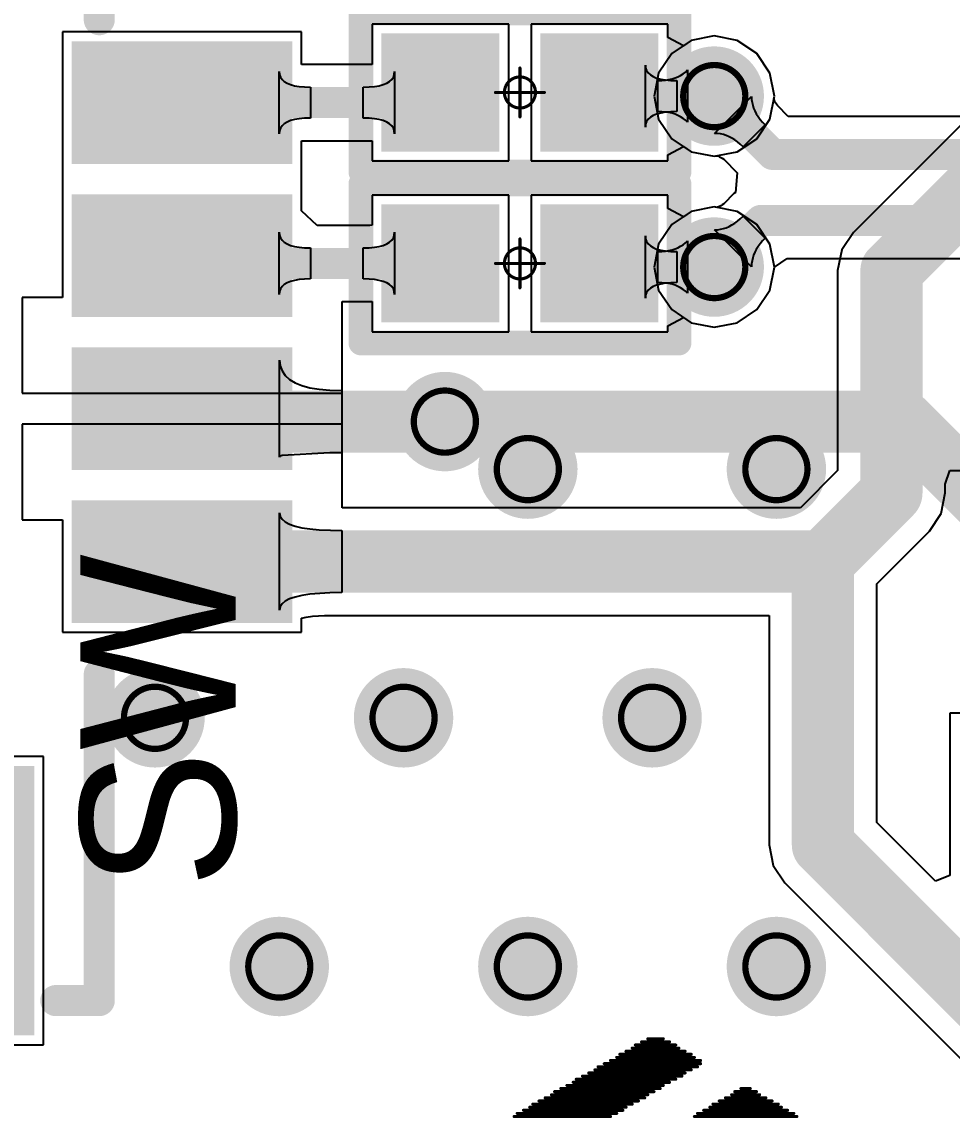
# Model space of a CAD drawing. Header units: millimetres. Extents: x -1.72 to 0.75, y -0.35 to 1.04.
# Drawn here: x -1.5578 to -1.2585, y -0.1488 to 0.2039 of the extents above; entities that cross this region are included whole.
import ezdxf

# ---------------------------------------------------------------- set-up
doc = ezdxf.new("R2010")
doc.units = ezdxf.units.MM
doc.header["$MEASUREMENT"] = 0
for name, color, linetype in [('BottomLayer', 5, 'Continuous'), ('BottomSolder', 6, 'Continuous'), ('DrillDrawing', 1, 'Continuous'), ('Mechanical15', 56, 'Continuous'), ('MultiLayer', 9, 'Continuous'), ('TopLayer', 1, 'Continuous'), ('TopOverlay', 2, 'Continuous'), ('TopPaste', 8, 'Continuous'), ('TopSolder', 216, 'Continuous'), ('ViaHoleLayer', 16, 'Continuous')]:
    doc.layers.add(name, color=color, linetype=linetype)

# ---------------------------------------------------------------- blocks, each defined once
blk = doc.blocks.new('SEASKY1_2')
at = {"layer": 'TopOverlay', "const_width": 0.001}
for points in [[(0.065, 0.123), (0.08, 0.123)], [(0.066, 0.124), (0.079, 0.124)], [(0.068, 0.125), (0.077, 0.125)], [(0.07, 0.126), (0.075, 0.126)], [(0.06, 0.12), (0.085, 0.12)], [(0.061, 0.121), (0.084, 0.121)], [(0.063, 0.122), (0.082, 0.122)], [(0.053, 0.116), (0.084, 0.116)], [(0.054, 0.117), (0.086, 0.117)], [(0.056, 0.118), (0.087, 0.118)], [(0.058, 0.119), (0.087, 0.119)], [(0.047, 0.113), (0.079, 0.113)], [(0.049, 0.114), (0.081, 0.114)], [(0.051, 0.115), (0.082, 0.115)], [(0.04, 0.109), (0.072, 0.109)], [(0.042, 0.11), (0.074, 0.11)], [(0.044, 0.111), (0.075, 0.111)], [(0.046, 0.112), (0.077, 0.112)], [(0.098, 0.109), (0.105, 0.109)], [(0.1, 0.11), (0.103, 0.11)], [(0.035, 0.106), (0.067, 0.106)], [(0.037, 0.107), (0.069, 0.107)], [(0.039, 0.108), (0.07, 0.108)], [(0.093, 0.106), (0.11, 0.106)], [(0.095, 0.107), (0.108, 0.107)], [(0.097, 0.108), (0.106, 0.108)], [(0.028, 0.102), (0.06, 0.102)], [(0.03, 0.103), (0.062, 0.103)], [(0.032, 0.104), (0.063, 0.104)], [(0.033, 0.105), (0.065, 0.105)], [(0.086, 0.102), (0.117, 0.102)], [(0.088, 0.103), (0.115, 0.103)], [(0.09, 0.104), (0.113, 0.104)], [(0.091, 0.105), (0.112, 0.105)], [(0.027, 0.101), (0.058, 0.101)], [(0.085, 0.101), (0.118, 0.101)]]:
    blk.add_lwpolyline(points, dxfattribs=at)
at = {"layer": 'TopOverlay', "const_width": 0.0005}
for points in [[(0.06475, 0.123, 1), (0.06525, 0.123, 1)], [(0.06575, 0.124, 1), (0.06625, 0.124, 1)], [(0.06775, 0.125, 1), (0.06825, 0.125, 1)], [(0.06975, 0.126, 1), (0.07025, 0.126, 1)], [(0.07475, 0.126, 1), (0.07525, 0.126, 1)], [(0.07675, 0.125, 1), (0.07725, 0.125, 1)], [(0.07875, 0.124, 1), (0.07925, 0.124, 1)], [(0.07975, 0.123, 1), (0.08025, 0.123, 1)], [(0.05975, 0.12, 1), (0.06025, 0.12, 1)], [(0.06075, 0.121, 1), (0.06125, 0.121, 1)], [(0.06275, 0.122, 1), (0.06325, 0.122, 1)], [(0.08175, 0.122, 1), (0.08225, 0.122, 1)], [(0.08375, 0.121, 1), (0.08425, 0.121, 1)], [(0.08475, 0.12, 1), (0.08525, 0.12, 1)], [(0.05275, 0.116, 1), (0.05325, 0.116, 1)], [(0.05375, 0.117, 1), (0.05425, 0.117, 1)], [(0.05575, 0.118, 1), (0.05625, 0.118, 1)], [(0.05775, 0.119, 1), (0.05825, 0.119, 1)], [(0.08375, 0.116, 1), (0.08425, 0.116, 1)], [(0.08575, 0.117, 1), (0.08625, 0.117, 1)], [(0.08675, 0.119, 1), (0.08725, 0.119, 1)], [(0.08675, 0.118, 1), (0.08725, 0.118, 1)], [(0.04675, 0.113, 1), (0.04725, 0.113, 1)], [(0.04875, 0.114, 1), (0.04925, 0.114, 1)], [(0.05075, 0.115, 1), (0.05125, 0.115, 1)], [(0.07875, 0.113, 1), (0.07925, 0.113, 1)], [(0.08075, 0.114, 1), (0.08125, 0.114, 1)], [(0.08175, 0.115, 1), (0.08225, 0.115, 1)], [(0.03975, 0.109, 1), (0.04025, 0.109, 1)], [(0.04175, 0.11, 1), (0.04225, 0.11, 1)], [(0.04375, 0.111, 1), (0.04425, 0.111, 1)], [(0.04575, 0.112, 1), (0.04625, 0.112, 1)], [(0.07175, 0.109, 1), (0.07225, 0.109, 1)], [(0.07375, 0.11, 1), (0.07425, 0.11, 1)], [(0.07475, 0.111, 1), (0.07525, 0.111, 1)], [(0.07675, 0.112, 1), (0.07725, 0.112, 1)], [(0.09775, 0.109, 1), (0.09825, 0.109, 1)], [(0.09975, 0.11, 1), (0.10025, 0.11, 1)], [(0.10275, 0.11, 1), (0.10325, 0.11, 1)], [(0.10475, 0.109, 1), (0.10525, 0.109, 1)], [(0.03475, 0.106, 1), (0.03525, 0.106, 1)], [(0.03675, 0.107, 1), (0.03725, 0.107, 1)], [(0.03875, 0.108, 1), (0.03925, 0.108, 1)], [(0.06675, 0.106, 1), (0.06725, 0.106, 1)], [(0.06875, 0.107, 1), (0.06925, 0.107, 1)], [(0.06975, 0.108, 1), (0.07025, 0.108, 1)], [(0.09275, 0.106, 1), (0.09325, 0.106, 1)], [(0.09475, 0.107, 1), (0.09525, 0.107, 1)], [(0.09675, 0.108, 1), (0.09725, 0.108, 1)], [(0.10575, 0.108, 1), (0.10625, 0.108, 1)], [(0.10775, 0.107, 1), (0.10825, 0.107, 1)], [(0.10975, 0.106, 1), (0.11025, 0.106, 1)], [(0.02775, 0.102, 1), (0.02825, 0.102, 1)], [(0.02975, 0.103, 1), (0.03025, 0.103, 1)], [(0.03175, 0.104, 1), (0.03225, 0.104, 1)], [(0.03275, 0.105, 1), (0.03325, 0.105, 1)], [(0.05975, 0.102, 1), (0.06025, 0.102, 1)], [(0.06175, 0.103, 1), (0.06225, 0.103, 1)], [(0.06275, 0.104, 1), (0.06325, 0.104, 1)], [(0.06475, 0.105, 1), (0.06525, 0.105, 1)], [(0.08575, 0.102, 1), (0.08625, 0.102, 1)], [(0.08775, 0.103, 1), (0.08825, 0.103, 1)], [(0.08975, 0.104, 1), (0.09025, 0.104, 1)], [(0.09075, 0.105, 1), (0.09125, 0.105, 1)], [(0.11175, 0.105, 1), (0.11225, 0.105, 1)], [(0.11275, 0.104, 1), (0.11325, 0.104, 1)], [(0.11475, 0.103, 1), (0.11525, 0.103, 1)], [(0.11675, 0.102, 1), (0.11725, 0.102, 1)], [(0.02675, 0.101, 1), (0.02725, 0.101, 1)], [(0.05775, 0.101, 1), (0.05825, 0.101, 1)], [(0.08475, 0.101, 1), (0.08525, 0.101, 1)], [(0.11775, 0.101, 1), (0.11825, 0.101, 1)]]:
    blk.add_lwpolyline(points, format="xyb", close=True, dxfattribs=at)
blk = doc.blocks.new('MX_1_25_WS_4P_8')
at = {"layer": 'TopLayer'}
for points in [[(-0.09011, 0.07916), (-0.05861, 0.07916), (-0.09011, 0.14215), (-0.05861, 0.14215)], [(-0.0409, 0.07916), (-0.0094, 0.07916), (-0.0409, 0.14215), (-0.0094, 0.14215)], [(0.00831, 0.07916), (0.03981, 0.07916), (0.00831, 0.14215), (0.03981, 0.14215)], [(0.05753, 0.07916), (0.08902, 0.07916), (0.05753, 0.14215), (0.08902, 0.14215)]]:
    blk.add_solid(points, dxfattribs=at)
at = {"layer": 'TopOverlay', "const_width": 0.01}
for points in [[(-0.10103, 0.084), (-0.20603, 0.084)], [(0.21451, 0.084), (0.10951, 0.084)], [(0.21451, 0.07), (0.21451, 0.084)]]:
    blk.add_lwpolyline(points, dxfattribs=at)
at = {"layer": 'TopOverlay', "const_width": 0.005}
for points in [[(-0.10353, 0.084, 1), (-0.09853, 0.084, 1)], [(0.10701, 0.084, 1), (0.11201, 0.084, 1)], [(0.21201, 0.084, 1), (0.21701, 0.084, 1)], [(0.21201, 0.084, 1), (0.21701, 0.084, 1)], [(0.21201, 0.07, 1), (0.21701, 0.07, 1)]]:
    blk.add_lwpolyline(points, format="xyb", close=True, dxfattribs=at)
at = {"layer": 'TopPaste'}
for points in [[(-0.09011, 0.07916), (-0.05861, 0.07916), (-0.09011, 0.14215), (-0.05861, 0.14215)], [(-0.0409, 0.07916), (-0.0094, 0.07916), (-0.0409, 0.14215), (-0.0094, 0.14215)], [(0.00831, 0.07916), (0.03981, 0.07916), (0.00831, 0.14215), (0.03981, 0.14215)], [(0.05753, 0.07916), (0.08902, 0.07916), (0.05753, 0.14215), (0.08902, 0.14215)]]:
    blk.add_solid(points, dxfattribs=at)
at = {"layer": 'TopSolder'}
for points in [[(-0.09411, 0.07516), (-0.05461, 0.07516), (-0.09411, 0.14615), (-0.05461, 0.14615)], [(-0.0449, 0.07516), (-0.0054, 0.07516), (-0.0449, 0.14615), (-0.0054, 0.14615)], [(0.00431, 0.07516), (0.04381, 0.07516), (0.00431, 0.14615), (0.04381, 0.14615)], [(0.05353, 0.07516), (0.09302, 0.07516), (0.05353, 0.14615), (0.09302, 0.14615)], [(0.13899, 0.06306), (0.13899, -0.06306), (0.22573, 0.06306), (0.22573, -0.06306)]]:
    blk.add_solid(points, dxfattribs=at)
blk = doc.blocks.new('R_0603_L_13')
at = {"layer": 'Mechanical15', "const_width": 0.001}
for points in [[(0, 0.00787), (0, -0.00787)], [(0.00787, 0), (-0.00787, 0)]]:
    blk.add_lwpolyline(points, dxfattribs=at)
at = {"layer": 'Mechanical15'}
for points, const_width in [([(-0.00025, 0.00787, 1), (0.00025, 0.00787, 1)], 0.0005), ([(0.005, 0, 1), (-0.005, 0, 1)], 0.001), ([(-0.00812, 0, 1), (-0.00762, 0, 1)], 0.0005), ([(-0.00525, 0, 1), (-0.00475, 0, 1)], 0.0005), ([(0.00475, 0, 1), (0.00525, 0, 1)], 0.0005), ([(0.00762, 0, 1), (0.00812, 0, 1)], 0.0005), ([(-0.00025, -0.00787, 1), (0.00025, -0.00787, 1)], 0.0005)]:
    blk.add_lwpolyline(points, format="xyb", close=True, dxfattribs=dict(at, const_width=const_width))
at = {"layer": 'TopLayer'}
for points in [[(-0.04059, -0.015), (-0.01059, -0.015), (-0.04059, 0.015), (-0.01059, 0.015)], [(0.01059, -0.015), (0.04059, -0.015), (0.01059, 0.015), (0.04059, 0.015)]]:
    blk.add_solid(points, dxfattribs=at)
at = {"layer": 'TopOverlay', "const_width": 0.008}
for points in [[(-0.05118, 0.02559), (-0.05118, -0.02559)], [(0.05118, 0.02559), (-0.05118, 0.02559)], [(0.05118, 0.02559), (0.05118, -0.02559)], [(0.05118, -0.02559), (-0.05118, -0.02559)]]:
    blk.add_lwpolyline(points, dxfattribs=at)
at = {"layer": 'TopOverlay', "const_width": 0.004}
for points in [[(-0.05318, 0.02559, 1), (-0.04918, 0.02559, 1)], [(-0.05318, 0.02559, 1), (-0.04918, 0.02559, 1)], [(0.04918, 0.02559, 1), (0.05318, 0.02559, 1)], [(0.04918, 0.02559, 1), (0.05318, 0.02559, 1)], [(-0.05318, -0.02559, 1), (-0.04918, -0.02559, 1)], [(-0.05318, -0.02559, 1), (-0.04918, -0.02559, 1)], [(0.04918, -0.02559, 1), (0.05318, -0.02559, 1)], [(0.04918, -0.02559, 1), (0.05318, -0.02559, 1)]]:
    blk.add_lwpolyline(points, format="xyb", close=True, dxfattribs=at)
at = {"layer": 'TopPaste'}
for points in [[(-0.04059, -0.015), (-0.01059, -0.015), (-0.04059, 0.015), (-0.01059, 0.015)], [(0.01059, -0.015), (0.04059, -0.015), (0.01059, 0.015), (0.04059, 0.015)]]:
    blk.add_solid(points, dxfattribs=at)
at = {"layer": 'TopSolder'}
for points in [[(-0.04459, -0.019), (-0.00659, -0.019), (-0.04459, 0.019), (-0.00659, 0.019)], [(0.00659, -0.019), (0.04459, -0.019), (0.00659, 0.019), (0.04459, 0.019)]]:
    blk.add_solid(points, dxfattribs=at)
blk = doc.blocks.new('R_0603_L_14')
at = {"layer": 'Mechanical15', "const_width": 0.001}
for points in [[(0, 0.00787), (0, -0.00787)], [(0.00787, 0), (-0.00787, 0)]]:
    blk.add_lwpolyline(points, dxfattribs=at)
at = {"layer": 'Mechanical15'}
for points, const_width in [([(-0.00025, 0.00787, 1), (0.00025, 0.00787, 1)], 0.0005), ([(0.005, 0, 1), (-0.005, 0, 1)], 0.001), ([(-0.00812, 0, 1), (-0.00762, 0, 1)], 0.0005), ([(-0.00525, 0, 1), (-0.00475, 0, 1)], 0.0005), ([(0.00475, 0, 1), (0.00525, 0, 1)], 0.0005), ([(0.00762, 0, 1), (0.00812, 0, 1)], 0.0005), ([(-0.00025, -0.00787, 1), (0.00025, -0.00787, 1)], 0.0005)]:
    blk.add_lwpolyline(points, format="xyb", close=True, dxfattribs=dict(at, const_width=const_width))
at = {"layer": 'TopLayer'}
for points in [[(-0.04059, -0.015), (-0.01059, -0.015), (-0.04059, 0.015), (-0.01059, 0.015)], [(0.01059, -0.015), (0.04059, -0.015), (0.01059, 0.015), (0.04059, 0.015)]]:
    blk.add_solid(points, dxfattribs=at)
at = {"layer": 'TopOverlay', "const_width": 0.008}
for points in [[(-0.05118, 0.02559), (-0.05118, -0.02559)], [(0.05118, 0.02559), (-0.05118, 0.02559)], [(0.05118, 0.02559), (0.05118, -0.02559)], [(0.05118, -0.02559), (-0.05118, -0.02559)]]:
    blk.add_lwpolyline(points, dxfattribs=at)
at = {"layer": 'TopOverlay', "const_width": 0.004}
for points in [[(-0.05318, 0.02559, 1), (-0.04918, 0.02559, 1)], [(-0.05318, 0.02559, 1), (-0.04918, 0.02559, 1)], [(0.04918, 0.02559, 1), (0.05318, 0.02559, 1)], [(0.04918, 0.02559, 1), (0.05318, 0.02559, 1)], [(-0.05318, -0.02559, 1), (-0.04918, -0.02559, 1)], [(-0.05318, -0.02559, 1), (-0.04918, -0.02559, 1)], [(0.04918, -0.02559, 1), (0.05318, -0.02559, 1)], [(0.04918, -0.02559, 1), (0.05318, -0.02559, 1)]]:
    blk.add_lwpolyline(points, format="xyb", close=True, dxfattribs=at)
at = {"layer": 'TopPaste'}
for points in [[(-0.04059, -0.015), (-0.01059, -0.015), (-0.04059, 0.015), (-0.01059, 0.015)], [(0.01059, -0.015), (0.04059, -0.015), (0.01059, 0.015), (0.04059, 0.015)]]:
    blk.add_solid(points, dxfattribs=at)
at = {"layer": 'TopSolder'}
for points in [[(-0.04459, -0.019), (-0.00659, -0.019), (-0.04459, 0.019), (-0.00659, 0.019)], [(0.00659, -0.019), (0.04459, -0.019), (0.00659, 0.019), (0.04459, 0.019)]]:
    blk.add_solid(points, dxfattribs=at)

msp = doc.modelspace()

# ---------------------------------------------------------------- linework, layer by layer
at = {"layer": 'BottomLayer'}
for p, q in [((-1.34241, 0.1979), (-1.3487, 0.1937)), ((-1.335, 0.19937), (-1.34241, 0.1979)), ((-1.32759, 0.1979), (-1.335, 0.19937)), ((-1.3213, 0.1937), (-1.32759, 0.1979)), ((-1.3487, 0.1937), (-1.3529, 0.18741)), ((-1.3171, 0.18741), (-1.3213, 0.1937)), ((-1.3529, 0.18741), (-1.35437, 0.18)), ((-1.31563, 0.18), (-1.3171, 0.18741)), ((-1.35437, 0.18), (-1.3529, 0.17259)), ((-1.33488, 0.168), (-1.323, 0.17988)), ((-1.323, 0.17988), (-1.32297, 0.17893)), ((-1.31579, 0.17917), (-1.31563, 0.18)), ((-1.32297, 0.17893), (-1.32284, 0.17799)), ((-1.32284, 0.17799), (-1.32263, 0.17706)), ((-1.32263, 0.17706), (-1.32233, 0.17613)), ((-1.31574, 0.17896), (-1.31579, 0.17917)), ((-1.31564, 0.17863), (-1.31574, 0.17896)), ((-1.31548, 0.17827), (-1.31564, 0.17863)), ((-1.31527, 0.17786), (-1.31548, 0.17827)), ((-1.31498, 0.17741), (-1.31527, 0.17786)), ((-1.31466, 0.17696), (-1.31498, 0.17741)), ((-1.31116, 0.17346), (-1.31466, 0.17696)), ((-1.32233, 0.17613), (-1.32194, 0.17521)), ((-1.32194, 0.17521), (-1.32146, 0.1743)), ((-1.32146, 0.1743), (-1.32089, 0.1734)), ((-1.32089, 0.1734), (-1.32024, 0.1725)), ((-1.09384, 0.17346), (-1.31116, 0.17346)), ((-1.3529, 0.17259), (-1.3487, 0.1663)), ((-1.31866, 0.17073), (-1.32573, 0.16366)), ((-1.32024, 0.1725), (-1.31949, 0.17161)), ((-1.31949, 0.17161), (-1.31866, 0.17073)), ((-1.3487, 0.1663), (-1.34241, 0.1621)), ((-1.33393, 0.16797), (-1.33488, 0.168)), ((-1.33299, 0.16784), (-1.33393, 0.16797)), ((-1.33206, 0.16763), (-1.33299, 0.16784)), ((-1.33113, 0.16733), (-1.33206, 0.16763)), ((-1.33021, 0.16694), (-1.33113, 0.16733)), ((-1.3293, 0.16646), (-1.33021, 0.16694)), ((-1.3284, 0.16589), (-1.3293, 0.16646)), ((-1.3275, 0.16524), (-1.3284, 0.16589)), ((-1.32661, 0.16449), (-1.3275, 0.16524)), ((-1.32573, 0.16366), (-1.32661, 0.16449)), ((-1.34241, 0.1621), (-1.335, 0.16063)), ((-1.335, 0.16063), (-1.33417, 0.16079)), ((-1.33417, 0.16079), (-1.33396, 0.16074)), ((-1.33396, 0.16074), (-1.33363, 0.16064)), ((-1.33363, 0.16064), (-1.33327, 0.16048)), ((-1.33327, 0.16048), (-1.33286, 0.16027)), ((-1.33286, 0.16027), (-1.33241, 0.15998)), ((-1.33241, 0.15998), (-1.33196, 0.15966)), ((-1.33196, 0.15966), (-1.32764, 0.15534)), ((-1.32764, 0.15534), (-1.3282, 0.14895)), ((-1.32865, 0.14865), (-1.33196, 0.14534)), ((-1.3282, 0.14895), (-1.32865, 0.14865)), ((-1.33286, 0.14473), (-1.33327, 0.14452)), ((-1.33241, 0.14502), (-1.33286, 0.14473)), ((-1.33196, 0.14534), (-1.33241, 0.14502)), ((-1.34241, 0.1429), (-1.3487, 0.1387)), ((-1.335, 0.14437), (-1.34241, 0.1429)), ((-1.33417, 0.14421), (-1.335, 0.14437)), ((-1.33396, 0.14426), (-1.33417, 0.14421)), ((-1.33363, 0.14436), (-1.33396, 0.14426)), ((-1.33327, 0.14452), (-1.33363, 0.14436)), ((-1.32661, 0.14051), (-1.32573, 0.14134)), ((-1.32573, 0.14134), (-1.31866, 0.13427)), ((-1.3487, 0.1387), (-1.3529, 0.13241)), ((-1.33206, 0.13737), (-1.33113, 0.13767)), ((-1.33113, 0.13767), (-1.33021, 0.13806)), ((-1.33021, 0.13806), (-1.3293, 0.13854)), ((-1.3293, 0.13854), (-1.3284, 0.13911)), ((-1.3284, 0.13911), (-1.3275, 0.13976)), ((-1.3275, 0.13976), (-1.32661, 0.14051)), ((-1.33488, 0.137), (-1.33393, 0.13703)), ((-1.323, 0.12512), (-1.33488, 0.137)), ((-1.33393, 0.13703), (-1.33299, 0.13716)), ((-1.33299, 0.13716), (-1.33206, 0.13737)), ((-1.31866, 0.13427), (-1.31949, 0.13339)), ((-1.3529, 0.13241), (-1.35437, 0.125)), ((-1.32146, 0.1307), (-1.32194, 0.12979)), ((-1.32089, 0.1316), (-1.32146, 0.1307)), ((-1.32024, 0.1325), (-1.32089, 0.1316)), ((-1.31949, 0.13339), (-1.32024, 0.1325)), ((-1.32284, 0.12701), (-1.32297, 0.12607)), ((-1.32263, 0.12794), (-1.32284, 0.12701)), ((-1.32233, 0.12887), (-1.32263, 0.12794)), ((-1.32194, 0.12979), (-1.32233, 0.12887)), ((-1.31563, 0.125), (-1.31153, 0.12776)), ((-1.31153, 0.12776), (-1.07, 0.12776)), ((-1.35437, 0.125), (-1.3529, 0.11759)), ((-1.32297, 0.12607), (-1.323, 0.12512)), ((-1.3171, 0.11759), (-1.31563, 0.125)), ((-1.3529, 0.11759), (-1.3487, 0.1113)), ((-1.3213, 0.1113), (-1.3171, 0.11759)), ((-1.3487, 0.1113), (-1.34241, 0.1071)), ((-1.32759, 0.1071), (-1.3213, 0.1113)), ((-1.34241, 0.1071), (-1.335, 0.10563)), ((-1.335, 0.10563), (-1.32759, 0.1071))]:
    msp.add_line(p, q, dxfattribs=at)
for points, const_width in [([(-1.341, 0.18, 1), (-1.329, 0.18, 1)], 0.012), ([(-1.3375, 0.18, 1), (-1.3325, 0.18, 1)], 0.005), ([(-1.31873, 0.16123, 1), (-1.31373, 0.16123, 1)], 0.005), ([(-1.31873, 0.16123, 1), (-1.31373, 0.16123, 1)], 0.005), ([(-1.3225, 0.14, 1), (-1.3175, 0.14, 1)], 0.005), ([(-1.3225, 0.14, 1), (-1.3175, 0.14, 1)], 0.005), ([(-1.341, 0.125, 1), (-1.329, 0.125, 1)], 0.012), ([(-1.3375, 0.125, 1), (-1.3325, 0.125, 1)], 0.005), ([(-1.42771, 0.07529, 1), (-1.41571, 0.07529, 1)], 0.012), ([(-1.42671, 0.07529, 1), (-1.41671, 0.07529, 1)], 0.01), ([(-1.32, 0.07529, 1), (-1.31, 0.07529, 1)], 0.01), ([(-1.32, 0.07529, 1), (-1.31, 0.07529, 1)], 0.01), ([(-1.27911, 0.07529, 1), (-1.26911, 0.07529, 1)], 0.01), ([(-1.27911, 0.07529, 1), (-1.26911, 0.07529, 1)], 0.01), ([(-1.401, 0.06, 1), (-1.389, 0.06, 1)], 0.012), ([(-1.321, 0.06, 1), (-1.309, 0.06, 1)], 0.012), ([(-1.521, -0.02, 1), (-1.509, -0.02, 1)], 0.012), ([(-1.441, -0.02, 1), (-1.429, -0.02, 1)], 0.012), ([(-1.361, -0.02, 1), (-1.349, -0.02, 1)], 0.012), ([(-1.481, -0.1, 1), (-1.469, -0.1, 1)], 0.012), ([(-1.401, -0.1, 1), (-1.389, -0.1, 1)], 0.012), ([(-1.321, -0.1, 1), (-1.309, -0.1, 1)], 0.012)]:
    msp.add_lwpolyline(points, format="xyb", close=True, dxfattribs=dict(at, const_width=const_width))
for points, const_width in [([(-1.335, 0.18), (-1.31623, 0.16123)], 0.01), ([(-1.31623, 0.16123), (-1.08877, 0.16123)], 0.01), ([(-1.335, 0.125), (-1.32, 0.14)], 0.01), ([(-1.32, 0.14), (-1.07, 0.14)], 0.01), ([(-1.42171, 0.07529), (-1.315, 0.07529)], 0.02), ([(-1.315, 0.07529), (-1.27411, 0.07529)], 0.02), ([(-1.27411, 0.07529), (-1.22559, 0.02676)], 0.02)]:
    msp.add_lwpolyline(points, dxfattribs=dict(at, const_width=const_width))
at = {"layer": 'BottomSolder', "const_width": 0.016}
for points in [[(-1.343, 0.18, 1), (-1.327, 0.18, 1)], [(-1.343, 0.125, 1), (-1.327, 0.125, 1)], [(-1.42971, 0.07529, 1), (-1.41371, 0.07529, 1)], [(-1.403, 0.06, 1), (-1.387, 0.06, 1)], [(-1.323, 0.06, 1), (-1.307, 0.06, 1)], [(-1.523, -0.02, 1), (-1.507, -0.02, 1)], [(-1.443, -0.02, 1), (-1.427, -0.02, 1)], [(-1.363, -0.02, 1), (-1.347, -0.02, 1)], [(-1.483, -0.1, 1), (-1.467, -0.1, 1)], [(-1.403, -0.1, 1), (-1.387, -0.1, 1)], [(-1.323, -0.1, 1), (-1.307, -0.1, 1)]]:
    msp.add_lwpolyline(points, format="xyb", close=True, dxfattribs=at)
at = {"layer": 'DrillDrawing'}
for points, const_width in [([(-1.325, 0.18, 1), (-1.345, 0.18, 1)], 0.002), ([(-1.3455, 0.18, 1), (-1.3445, 0.18, 1)], 0.001), ([(-1.3255, 0.18, 1), (-1.3245, 0.18, 1)], 0.001), ([(-1.325, 0.125, 1), (-1.345, 0.125, 1)], 0.002), ([(-1.3455, 0.125, 1), (-1.3445, 0.125, 1)], 0.001), ([(-1.3255, 0.125, 1), (-1.3245, 0.125, 1)], 0.001), ([(-1.41171, 0.07529, 1), (-1.43171, 0.07529, 1)], 0.002), ([(-1.43221, 0.07529, 1), (-1.43121, 0.07529, 1)], 0.001), ([(-1.41221, 0.07529, 1), (-1.41121, 0.07529, 1)], 0.001), ([(-1.385, 0.06, 1), (-1.405, 0.06, 1)], 0.002), ([(-1.305, 0.06, 1), (-1.325, 0.06, 1)], 0.002), ([(-1.4055, 0.06, 1), (-1.4045, 0.06, 1)], 0.001), ([(-1.3855, 0.06, 1), (-1.3845, 0.06, 1)], 0.001), ([(-1.3255, 0.06, 1), (-1.3245, 0.06, 1)], 0.001), ([(-1.3055, 0.06, 1), (-1.3045, 0.06, 1)], 0.001), ([(-1.505, -0.02, 1), (-1.525, -0.02, 1)], 0.002), ([(-1.425, -0.02, 1), (-1.445, -0.02, 1)], 0.002), ([(-1.345, -0.02, 1), (-1.365, -0.02, 1)], 0.002), ([(-1.5255, -0.02, 1), (-1.5245, -0.02, 1)], 0.001), ([(-1.5055, -0.02, 1), (-1.5045, -0.02, 1)], 0.001), ([(-1.4455, -0.02, 1), (-1.4445, -0.02, 1)], 0.001), ([(-1.4255, -0.02, 1), (-1.4245, -0.02, 1)], 0.001), ([(-1.3655, -0.02, 1), (-1.3645, -0.02, 1)], 0.001), ([(-1.3455, -0.02, 1), (-1.3445, -0.02, 1)], 0.001), ([(-1.465, -0.1, 1), (-1.485, -0.1, 1)], 0.002), ([(-1.385, -0.1, 1), (-1.405, -0.1, 1)], 0.002), ([(-1.305, -0.1, 1), (-1.325, -0.1, 1)], 0.002), ([(-1.4855, -0.1, 1), (-1.4845, -0.1, 1)], 0.001), ([(-1.4655, -0.1, 1), (-1.4645, -0.1, 1)], 0.001), ([(-1.4055, -0.1, 1), (-1.4045, -0.1, 1)], 0.001), ([(-1.3855, -0.1, 1), (-1.3845, -0.1, 1)], 0.001), ([(-1.3255, -0.1, 1), (-1.3245, -0.1, 1)], 0.001), ([(-1.3055, -0.1, 1), (-1.3045, -0.1, 1)], 0.001)]:
    msp.add_lwpolyline(points, format="xyb", close=True, dxfattribs=dict(at, const_width=const_width))
at = {"layer": 'MultiLayer', "const_width": 0.012}
for points in [[(-1.341, 0.18, 1), (-1.329, 0.18, 1)], [(-1.341, 0.125, 1), (-1.329, 0.125, 1)], [(-1.42771, 0.07529, 1), (-1.41571, 0.07529, 1)], [(-1.401, 0.06, 1), (-1.389, 0.06, 1)], [(-1.321, 0.06, 1), (-1.309, 0.06, 1)], [(-1.521, -0.02, 1), (-1.509, -0.02, 1)], [(-1.441, -0.02, 1), (-1.429, -0.02, 1)], [(-1.361, -0.02, 1), (-1.349, -0.02, 1)], [(-1.481, -0.1, 1), (-1.469, -0.1, 1)], [(-1.401, -0.1, 1), (-1.389, -0.1, 1)], [(-1.321, -0.1, 1), (-1.309, -0.1, 1)]]:
    msp.add_lwpolyline(points, format="xyb", close=True, dxfattribs=at)
at = {"layer": 'TopLayer'}
for p, q in [((-1.40113, 0.20318), (-1.44513, 0.20318)), ((-1.44513, 0.20318), (-1.44513, 0.19021)), ((-1.40113, 0.15918), (-1.40113, 0.20318)), ((-1.34994, 0.20318), (-1.39394, 0.20318)), ((-1.39394, 0.20318), (-1.39394, 0.15918)), ((-1.34994, 0.19888), (-1.34994, 0.20318)), ((-1.4678, 0.20065), (-1.54479, 0.20065)), ((-1.54479, 0.20065), (-1.54479, 0.15644)), ((-1.4678, 0.19021), (-1.4678, 0.20065)), ((-1.34494, 0.19621), (-1.34994, 0.19888)), ((-1.34241, 0.1979), (-1.34494, 0.19621)), ((-1.335, 0.19937), (-1.34241, 0.1979)), ((-1.32759, 0.1979), (-1.335, 0.19937)), ((-1.3213, 0.1937), (-1.32759, 0.1979)), ((-1.22809, 0.19828), (-1.29022, 0.13614)), ((-1.3171, 0.18741), (-1.3213, 0.1937)), ((-1.47504, 0.1679), (-1.47504, 0.1879)), ((-1.47504, 0.1879), (-1.47493, 0.18695)), ((-1.47493, 0.18695), (-1.47463, 0.1861)), ((-1.46767, 0.19019), (-1.4678, 0.19021)), ((-1.46708, 0.19014), (-1.46767, 0.19019)), ((-1.44584, 0.19014), (-1.46708, 0.19014)), ((-1.44525, 0.19019), (-1.44584, 0.19014)), ((-1.44513, 0.19021), (-1.44525, 0.19019)), ((-1.43829, 0.1861), (-1.43799, 0.18695)), ((-1.43799, 0.18695), (-1.43789, 0.1879)), ((-1.43789, 0.1879), (-1.43789, 0.1679)), ((-1.35718, 0.17), (-1.35718, 0.19)), ((-1.35718, 0.19), (-1.35708, 0.18905)), ((-1.35708, 0.18905), (-1.35678, 0.1882)), ((-1.35678, 0.1882), (-1.35627, 0.18745)), ((-1.35627, 0.18745), (-1.35557, 0.1868)), ((-1.34583, 0.18667), (-1.34502, 0.18718)), ((-1.34502, 0.18718), (-1.34427, 0.18775)), ((-1.34427, 0.18775), (-1.34357, 0.1884)), ((-1.34357, 0.1884), (-1.34357, 0.1716)), ((-1.31563, 0.18), (-1.3171, 0.18741)), ((-1.47463, 0.1861), (-1.47412, 0.18535)), ((-1.47412, 0.18535), (-1.47342, 0.1847)), ((-1.47342, 0.1847), (-1.47251, 0.18415)), ((-1.47251, 0.18415), (-1.47139, 0.1837)), ((-1.47139, 0.1837), (-1.47008, 0.18335)), ((-1.44284, 0.18335), (-1.44153, 0.1837)), ((-1.44153, 0.1837), (-1.44042, 0.18415)), ((-1.44042, 0.18415), (-1.43951, 0.1847)), ((-1.43951, 0.1847), (-1.4388, 0.18535)), ((-1.4388, 0.18535), (-1.43829, 0.1861)), ((-1.35557, 0.1868), (-1.35465, 0.18625)), ((-1.35465, 0.18625), (-1.35354, 0.1858)), ((-1.35354, 0.1858), (-1.35223, 0.18545)), ((-1.35311, 0.185), (-1.3519, 0.18503)), ((-1.35311, 0.175), (-1.35311, 0.185)), ((-1.35223, 0.18545), (-1.35071, 0.1852)), ((-1.3519, 0.18503), (-1.35074, 0.18514)), ((-1.35074, 0.18514), (-1.34964, 0.18531)), ((-1.35071, 0.1852), (-1.34899, 0.18505)), ((-1.34964, 0.18531), (-1.3486, 0.18554)), ((-1.34899, 0.18505), (-1.34706, 0.185)), ((-1.3486, 0.18554), (-1.34762, 0.18585)), ((-1.34762, 0.18585), (-1.3467, 0.18622)), ((-1.34706, 0.185), (-1.34706, 0.175)), ((-1.3467, 0.18622), (-1.34583, 0.18667)), ((-1.47008, 0.18335), (-1.46856, 0.1831)), ((-1.46856, 0.1831), (-1.46684, 0.18295)), ((-1.46684, 0.18295), (-1.46492, 0.1829)), ((-1.46492, 0.1829), (-1.46492, 0.1729)), ((-1.44801, 0.1829), (-1.44608, 0.18295)), ((-1.44801, 0.1729), (-1.44801, 0.1829)), ((-1.44608, 0.18295), (-1.44436, 0.1831)), ((-1.44436, 0.1831), (-1.44284, 0.18335)), ((-1.3171, 0.17259), (-1.31563, 0.18)), ((-1.46684, 0.17285), (-1.46856, 0.1727)), ((-1.46492, 0.1729), (-1.46684, 0.17285)), ((-1.44608, 0.17285), (-1.44801, 0.1729)), ((-1.44436, 0.1727), (-1.44608, 0.17285)), ((-1.35557, 0.1732), (-1.35627, 0.17255)), ((-1.35465, 0.17375), (-1.35557, 0.1732)), ((-1.35354, 0.1742), (-1.35465, 0.17375)), ((-1.35223, 0.17455), (-1.35354, 0.1742)), ((-1.3519, 0.17497), (-1.35311, 0.175)), ((-1.35071, 0.1748), (-1.35223, 0.17455)), ((-1.35074, 0.17486), (-1.3519, 0.17497)), ((-1.34964, 0.17469), (-1.35074, 0.17486)), ((-1.34899, 0.17495), (-1.35071, 0.1748)), ((-1.3486, 0.17446), (-1.34964, 0.17469)), ((-1.34706, 0.175), (-1.34899, 0.17495)), ((-1.34762, 0.17415), (-1.3486, 0.17446)), ((-1.3467, 0.17378), (-1.34762, 0.17415)), ((-1.34583, 0.17333), (-1.3467, 0.17378)), ((-1.34502, 0.17282), (-1.34583, 0.17333)), ((-1.34427, 0.17225), (-1.34502, 0.17282)), ((-1.47463, 0.1697), (-1.47493, 0.16885)), ((-1.47412, 0.17045), (-1.47463, 0.1697)), ((-1.47342, 0.1711), (-1.47412, 0.17045)), ((-1.47251, 0.17165), (-1.47342, 0.1711)), ((-1.47139, 0.1721), (-1.47251, 0.17165)), ((-1.47008, 0.17245), (-1.47139, 0.1721)), ((-1.46856, 0.1727), (-1.47008, 0.17245)), ((-1.44284, 0.17245), (-1.44436, 0.1727)), ((-1.44153, 0.1721), (-1.44284, 0.17245)), ((-1.44042, 0.17165), (-1.44153, 0.1721)), ((-1.43951, 0.1711), (-1.44042, 0.17165)), ((-1.4388, 0.17045), (-1.43951, 0.1711)), ((-1.43829, 0.1697), (-1.4388, 0.17045)), ((-1.43799, 0.16885), (-1.43829, 0.1697)), ((-1.35708, 0.17095), (-1.35718, 0.17)), ((-1.35678, 0.1718), (-1.35708, 0.17095)), ((-1.35627, 0.17255), (-1.35678, 0.1718)), ((-1.34357, 0.1716), (-1.34427, 0.17225)), ((-1.3213, 0.1663), (-1.3171, 0.17259)), ((-1.47493, 0.16885), (-1.47504, 0.1679)), ((-1.43789, 0.1679), (-1.43799, 0.16885)), ((-1.32759, 0.1621), (-1.3213, 0.1663)), ((-1.4678, 0.16559), (-1.46767, 0.16561)), ((-1.4678, 0.15644), (-1.4678, 0.16559)), ((-1.46767, 0.16561), (-1.46708, 0.16566)), ((-1.46708, 0.16566), (-1.44584, 0.16566)), ((-1.44584, 0.16566), (-1.44525, 0.16561)), ((-1.44525, 0.16561), (-1.44513, 0.16559)), ((-1.44513, 0.16559), (-1.44513, 0.15918)), ((-1.34994, 0.16112), (-1.34494, 0.16379)), ((-1.34494, 0.16379), (-1.34241, 0.1621)), ((-1.44513, 0.15918), (-1.40113, 0.15918)), ((-1.39394, 0.15918), (-1.34994, 0.15918)), ((-1.34994, 0.15918), (-1.34994, 0.16112)), ((-1.34241, 0.1621), (-1.335, 0.16063)), ((-1.335, 0.16063), (-1.32759, 0.1621)), ((-1.54479, 0.15644), (-1.54479, 0.15144)), ((-1.4678, 0.15515), (-1.4678, 0.15644)), ((-1.4678, 0.15015), (-1.4678, 0.15515)), ((-1.54479, 0.15144), (-1.54479, 0.15015)), ((-1.54479, 0.15015), (-1.54479, 0.11522)), ((-1.4678, 0.14312), (-1.4678, 0.15015)), ((-1.40113, 0.14818), (-1.44513, 0.14818)), ((-1.44513, 0.14818), (-1.44513, 0.13849)), ((-1.40113, 0.10418), (-1.40113, 0.14818)), ((-1.34994, 0.14818), (-1.39394, 0.14818)), ((-1.39394, 0.14818), (-1.39394, 0.10418)), ((-1.34994, 0.14388), (-1.34994, 0.14818)), ((-1.46283, 0.13841), (-1.4678, 0.14312)), ((-1.34494, 0.14121), (-1.34994, 0.14388)), ((-1.34241, 0.1429), (-1.34494, 0.14121)), ((-1.335, 0.14437), (-1.34241, 0.1429)), ((-1.32759, 0.1429), (-1.335, 0.14437)), ((-1.3213, 0.1387), (-1.32759, 0.1429)), ((-1.44584, 0.13841), (-1.46283, 0.13841)), ((-1.44525, 0.13847), (-1.44584, 0.13841)), ((-1.44513, 0.13849), (-1.44525, 0.13847)), ((-1.3171, 0.13241), (-1.3213, 0.1387)), ((-1.47504, 0.11618), (-1.47504, 0.13618)), ((-1.47504, 0.13618), (-1.47493, 0.13523)), ((-1.47493, 0.13523), (-1.47463, 0.13438)), ((-1.47463, 0.13438), (-1.47412, 0.13363)), ((-1.4388, 0.13363), (-1.43829, 0.13438)), ((-1.43829, 0.13438), (-1.43799, 0.13523)), ((-1.43799, 0.13523), (-1.43789, 0.13618)), ((-1.43789, 0.13618), (-1.43789, 0.11618)), ((-1.35718, 0.115), (-1.35718, 0.135)), ((-1.35718, 0.135), (-1.35708, 0.13405)), ((-1.35708, 0.13405), (-1.35678, 0.1332)), ((-1.29022, 0.13614), (-1.29398, 0.13052)), ((-1.47412, 0.13363), (-1.47342, 0.13298)), ((-1.47342, 0.13298), (-1.47251, 0.13243)), ((-1.47251, 0.13243), (-1.47139, 0.13198)), ((-1.47139, 0.13198), (-1.47008, 0.13163)), ((-1.47008, 0.13163), (-1.46856, 0.13138)), ((-1.46856, 0.13138), (-1.46684, 0.13123)), ((-1.46684, 0.13123), (-1.46492, 0.13118)), ((-1.46492, 0.13118), (-1.46492, 0.12118)), ((-1.44801, 0.13118), (-1.44608, 0.13123)), ((-1.44801, 0.12118), (-1.44801, 0.13118)), ((-1.44608, 0.13123), (-1.44436, 0.13138)), ((-1.44436, 0.13138), (-1.44284, 0.13163)), ((-1.44284, 0.13163), (-1.44153, 0.13198)), ((-1.44153, 0.13198), (-1.44042, 0.13243)), ((-1.44042, 0.13243), (-1.43951, 0.13298)), ((-1.43951, 0.13298), (-1.4388, 0.13363)), ((-1.35678, 0.1332), (-1.35627, 0.13245)), ((-1.35627, 0.13245), (-1.35557, 0.1318)), ((-1.35557, 0.1318), (-1.35465, 0.13125)), ((-1.35465, 0.13125), (-1.35354, 0.1308)), ((-1.35354, 0.1308), (-1.35223, 0.13045)), ((-1.34964, 0.13031), (-1.3486, 0.13054)), ((-1.3486, 0.13054), (-1.34762, 0.13085)), ((-1.34762, 0.13085), (-1.3467, 0.13122)), ((-1.3467, 0.13122), (-1.34583, 0.13167)), ((-1.34583, 0.13167), (-1.34502, 0.13218)), ((-1.34502, 0.13218), (-1.34427, 0.13275)), ((-1.34427, 0.13275), (-1.34357, 0.1334)), ((-1.34357, 0.1334), (-1.34357, 0.1166)), ((-1.31563, 0.125), (-1.3171, 0.13241)), ((-1.29398, 0.13052), (-1.2953, 0.12389)), ((-1.35311, 0.13), (-1.3519, 0.13003)), ((-1.35311, 0.12), (-1.35311, 0.13)), ((-1.35223, 0.13045), (-1.35071, 0.1302)), ((-1.3519, 0.13003), (-1.35074, 0.13014)), ((-1.35074, 0.13014), (-1.34964, 0.13031)), ((-1.35071, 0.1302), (-1.34899, 0.13005)), ((-1.34899, 0.13005), (-1.34706, 0.13)), ((-1.34706, 0.13), (-1.34706, 0.12)), ((-1.3171, 0.11759), (-1.31563, 0.125)), ((-1.2953, 0.12389), (-1.2953, 0.05951)), ((-1.47251, 0.11993), (-1.47342, 0.11938)), ((-1.47139, 0.12038), (-1.47251, 0.11993)), ((-1.47008, 0.12073), (-1.47139, 0.12038)), ((-1.46856, 0.12098), (-1.47008, 0.12073)), ((-1.46684, 0.12113), (-1.46856, 0.12098)), ((-1.46492, 0.12118), (-1.46684, 0.12113)), ((-1.44608, 0.12113), (-1.44801, 0.12118)), ((-1.44436, 0.12098), (-1.44608, 0.12113)), ((-1.44284, 0.12073), (-1.44436, 0.12098)), ((-1.44153, 0.12038), (-1.44284, 0.12073)), ((-1.44042, 0.11993), (-1.44153, 0.12038)), ((-1.43951, 0.11938), (-1.44042, 0.11993)), ((-1.3519, 0.11997), (-1.35311, 0.12)), ((-1.35074, 0.11986), (-1.3519, 0.11997)), ((-1.34899, 0.11995), (-1.35071, 0.1198)), ((-1.34706, 0.12), (-1.34899, 0.11995)), ((-1.47493, 0.11713), (-1.47504, 0.11618)), ((-1.47463, 0.11798), (-1.47493, 0.11713)), ((-1.47412, 0.11873), (-1.47463, 0.11798)), ((-1.47342, 0.11938), (-1.47412, 0.11873)), ((-1.4388, 0.11873), (-1.43951, 0.11938)), ((-1.43829, 0.11798), (-1.4388, 0.11873)), ((-1.43799, 0.11713), (-1.43829, 0.11798)), ((-1.43789, 0.11618), (-1.43799, 0.11713)), ((-1.35678, 0.1168), (-1.35708, 0.11595)), ((-1.35627, 0.11755), (-1.35678, 0.1168)), ((-1.35557, 0.1182), (-1.35627, 0.11755)), ((-1.35465, 0.11875), (-1.35557, 0.1182)), ((-1.35354, 0.1192), (-1.35465, 0.11875)), ((-1.35223, 0.11955), (-1.35354, 0.1192)), ((-1.35071, 0.1198), (-1.35223, 0.11955)), ((-1.34964, 0.11969), (-1.35074, 0.11986)), ((-1.3486, 0.11946), (-1.34964, 0.11969)), ((-1.34762, 0.11915), (-1.3486, 0.11946)), ((-1.3467, 0.11878), (-1.34762, 0.11915)), ((-1.34583, 0.11833), (-1.3467, 0.11878)), ((-1.34502, 0.11782), (-1.34583, 0.11833)), ((-1.34427, 0.11725), (-1.34502, 0.11782)), ((-1.34357, 0.1166), (-1.34427, 0.11725)), ((-1.3213, 0.1113), (-1.3171, 0.11759)), ((-1.54479, 0.11522), (-1.55779, 0.11522)), ((-1.55779, 0.11522), (-1.55779, 0.08447)), ((-1.4548, 0.08447), (-1.4548, 0.11394)), ((-1.4548, 0.11394), (-1.44584, 0.11394)), ((-1.44584, 0.11394), (-1.44525, 0.11389)), ((-1.44525, 0.11389), (-1.44513, 0.11387)), ((-1.44513, 0.11387), (-1.44513, 0.10418)), ((-1.35708, 0.11595), (-1.35718, 0.115)), ((-1.32759, 0.1071), (-1.3213, 0.1113)), ((-1.34994, 0.10612), (-1.34494, 0.10879)), ((-1.34994, 0.10418), (-1.34994, 0.10612)), ((-1.34494, 0.10879), (-1.34241, 0.1071)), ((-1.34241, 0.1071), (-1.335, 0.10563)), ((-1.335, 0.10563), (-1.32759, 0.1071)), ((-1.44513, 0.10418), (-1.40113, 0.10418)), ((-1.39394, 0.10418), (-1.34994, 0.10418)), ((-1.47492, 0.06385), (-1.47492, 0.0951)), ((-1.47492, 0.0951), (-1.47472, 0.09324)), ((-1.47472, 0.09324), (-1.47412, 0.09157)), ((-1.47412, 0.09157), (-1.47312, 0.0901)), ((-1.47312, 0.0901), (-1.47172, 0.08882)), ((-1.47172, 0.08882), (-1.46992, 0.08774)), ((-1.46992, 0.08774), (-1.46772, 0.08686)), ((-1.46772, 0.08686), (-1.46512, 0.08617)), ((-1.46512, 0.08617), (-1.46212, 0.08568)), ((-1.46212, 0.08568), (-1.45872, 0.08538)), ((-1.45872, 0.08538), (-1.45492, 0.08529)), ((-1.45492, 0.08529), (-1.45492, 0.06529)), ((-1.55779, 0.08447), (-1.50629, 0.08447)), ((-1.50629, 0.08447), (-1.4548, 0.08447)), ((-1.50629, 0.07447), (-1.55779, 0.07447)), ((-1.55779, 0.07447), (-1.55779, 0.04373)), ((-1.4548, 0.07447), (-1.50629, 0.07447)), ((-1.4548, 0.0476), (-1.4548, 0.07447)), ((-1.47472, 0.06412), (-1.47492, 0.06385)), ((-1.47412, 0.06436), (-1.47472, 0.06412)), ((-1.45872, 0.06527), (-1.47412, 0.06436)), ((-1.45492, 0.06529), (-1.45872, 0.06527)), ((-1.2953, 0.05951), (-1.30722, 0.0476)), ((-1.26064, 0.05517), (-1.25919, 0.05957)), ((-1.25919, 0.05957), (-1.23041, 0.05957)), ((-1.26064, 0.05233), (-1.26064, 0.05517)), ((-1.26195, 0.0457), (-1.26064, 0.05233)), ((-1.47492, 0.01463), (-1.47492, 0.04589)), ((-1.47492, 0.04589), (-1.47472, 0.04482)), ((-1.30722, 0.0476), (-1.4548, 0.0476)), ((-1.55779, 0.04373), (-1.54479, 0.04373)), ((-1.54479, 0.04373), (-1.54479, 0.00751)), ((-1.47472, 0.04482), (-1.47412, 0.04386)), ((-1.47412, 0.04386), (-1.47312, 0.04302)), ((-1.47312, 0.04302), (-1.47172, 0.04229)), ((-1.26571, 0.04008), (-1.26195, 0.0457)), ((-1.47172, 0.04229), (-1.46992, 0.04167)), ((-1.46992, 0.04167), (-1.46772, 0.04116)), ((-1.46772, 0.04116), (-1.46512, 0.04077)), ((-1.46512, 0.04077), (-1.46212, 0.04049)), ((-1.46212, 0.04049), (-1.45492, 0.04026)), ((-1.45492, 0.04026), (-1.45492, 0.02026)), ((-1.28271, 0.02308), (-1.26571, 0.04008)), ((-1.26571, 0.04008), (-1.26571, 0.04008)), ((-1.28271, -0.0537), (-1.28271, 0.02308)), ((-1.47172, 0.01824), (-1.47312, 0.0175)), ((-1.46992, 0.01886), (-1.47172, 0.01824)), ((-1.46772, 0.01936), (-1.46992, 0.01886)), ((-1.46512, 0.01976), (-1.46772, 0.01936)), ((-1.45872, 0.02021), (-1.46512, 0.01976)), ((-1.45492, 0.02026), (-1.45872, 0.02021)), ((-1.47472, 0.0157), (-1.47492, 0.01463)), ((-1.47412, 0.01666), (-1.47472, 0.0157)), ((-1.47312, 0.0175), (-1.47412, 0.01666)), ((-1.4678, 0.01202), (-1.46638, 0.01235)), ((-1.4678, 0.00751), (-1.4678, 0.01202)), ((-1.46638, 0.01235), (-1.46433, 0.01266)), ((-1.46433, 0.01266), (-1.46045, 0.01293)), ((-1.46045, 0.01293), (-1.31737, 0.01293)), ((-1.31737, 0.01293), (-1.31737, -0.06088)), ((-1.54479, 0.00751), (-1.475, 0.00751)), ((-1.475, 0.00751), (-1.47492, 0.0075)), ((-1.47492, 0.0075), (-1.47483, 0.00751)), ((-1.47483, 0.00751), (-1.4678, 0.00751)), ((-1.23041, -0.01854), (-1.25919, -0.01854)), ((-1.25919, -0.01854), (-1.25919, -0.07068)), ((-1.55089, -0.03245), (-1.683, -0.03245)), ((-1.55089, -0.12519), (-1.55089, -0.03245)), ((-1.26381, -0.0726), (-1.28271, -0.0537)), ((-1.31737, -0.06088), (-1.31605, -0.06751)), ((-1.31605, -0.06751), (-1.3123, -0.07313)), ((-1.3123, -0.07313), (-1.23861, -0.14682)), ((-1.25919, -0.07068), (-1.26381, -0.0726)), ((-1.683, -0.12519), (-1.55089, -0.12519))]:
    msp.add_line(p, q, dxfattribs=at)
for points, const_width in [([(-1.27797, 0.12389), (-1.21584, 0.18602)], 0.02), ([(-1.4264, 0.1779), (-1.42313, 0.18118)], 0.01), ([(-1.37194, 0.18118), (-1.37077, 0.18)], 0.01), ([(-1.37077, 0.18), (-1.335, 0.18)], 0.01), ([(-1.50629, 0.1779), (-1.4264, 0.1779)], 0.01), ([(-1.50629, 0.12869), (-1.50378, 0.12618)], 0.01), ([(-1.50378, 0.12618), (-1.42313, 0.12618)], 0.01), ([(-1.37194, 0.12618), (-1.37077, 0.125)], 0.01), ([(-1.27797, 0.05233), (-1.27797, 0.12389)], 0.02), ([(-1.37077, 0.125), (-1.335, 0.125)], 0.01), ([(-1.50629, 0.07947), (-1.5021, 0.07529)], 0.02), ([(-1.5021, 0.07529), (-1.42171, 0.07529)], 0.02), ([(-1.30004, 0.03026), (-1.27797, 0.05233)], 0.02), ([(-1.50629, 0.03026), (-1.30004, 0.03026)], 0.02), ([(-1.30004, -0.06088), (-1.30004, 0.03026)], 0.02), ([(-1.30004, -0.06088), (-1.22635, -0.13457)], 0.02)]:
    msp.add_lwpolyline(points, dxfattribs=dict(at, const_width=const_width))
for points, const_width in [([(-1.341, 0.18, 1), (-1.329, 0.18, 1)], 0.012), ([(-1.42563, 0.18118, 1), (-1.42063, 0.18118, 1)], 0.005), ([(-1.37444, 0.18118, 1), (-1.36944, 0.18118, 1)], 0.005), ([(-1.37327, 0.18, 1), (-1.36827, 0.18, 1)], 0.005), ([(-1.37327, 0.18, 1), (-1.36827, 0.18, 1)], 0.005), ([(-1.3375, 0.18, 1), (-1.3325, 0.18, 1)], 0.005), ([(-1.50879, 0.1779, 1), (-1.50379, 0.1779, 1)], 0.005), ([(-1.4289, 0.1779, 1), (-1.4239, 0.1779, 1)], 0.005), ([(-1.4289, 0.1779, 1), (-1.4239, 0.1779, 1)], 0.005), ([(-1.341, 0.125, 1), (-1.329, 0.125, 1)], 0.012), ([(-1.50879, 0.12869, 1), (-1.50379, 0.12869, 1)], 0.005), ([(-1.50628, 0.12618, 1), (-1.50128, 0.12618, 1)], 0.005), ([(-1.50628, 0.12618, 1), (-1.50128, 0.12618, 1)], 0.005), ([(-1.42563, 0.12618, 1), (-1.42063, 0.12618, 1)], 0.005), ([(-1.37444, 0.12618, 1), (-1.36944, 0.12618, 1)], 0.005), ([(-1.28297, 0.12389, 1), (-1.27297, 0.12389, 1)], 0.01), ([(-1.28297, 0.12389, 1), (-1.27297, 0.12389, 1)], 0.01), ([(-1.37327, 0.125, 1), (-1.36827, 0.125, 1)], 0.005), ([(-1.37327, 0.125, 1), (-1.36827, 0.125, 1)], 0.005), ([(-1.3375, 0.125, 1), (-1.3325, 0.125, 1)], 0.005), ([(-1.51129, 0.07947, 1), (-1.50129, 0.07947, 1)], 0.01), ([(-1.5071, 0.07529, 1), (-1.4971, 0.07529, 1)], 0.01), ([(-1.5071, 0.07529, 1), (-1.4971, 0.07529, 1)], 0.01), ([(-1.42771, 0.07529, 1), (-1.41571, 0.07529, 1)], 0.012), ([(-1.42671, 0.07529, 1), (-1.41671, 0.07529, 1)], 0.01), ([(-1.401, 0.06, 1), (-1.389, 0.06, 1)], 0.012), ([(-1.321, 0.06, 1), (-1.309, 0.06, 1)], 0.012), ([(-1.28297, 0.05233, 1), (-1.27297, 0.05233, 1)], 0.01), ([(-1.28297, 0.05233, 1), (-1.27297, 0.05233, 1)], 0.01), ([(-1.51129, 0.03026, 1), (-1.50129, 0.03026, 1)], 0.01), ([(-1.30504, 0.03026, 1), (-1.29504, 0.03026, 1)], 0.01), ([(-1.30504, 0.03026, 1), (-1.29504, 0.03026, 1)], 0.01), ([(-1.30504, 0.03026, 1), (-1.29504, 0.03026, 1)], 0.01), ([(-1.521, -0.02, 1), (-1.509, -0.02, 1)], 0.012), ([(-1.441, -0.02, 1), (-1.429, -0.02, 1)], 0.012), ([(-1.361, -0.02, 1), (-1.349, -0.02, 1)], 0.012), ([(-1.30504, -0.06088, 1), (-1.29504, -0.06088, 1)], 0.01), ([(-1.30504, -0.06088, 1), (-1.29504, -0.06088, 1)], 0.01), ([(-1.481, -0.1, 1), (-1.469, -0.1, 1)], 0.012), ([(-1.401, -0.1, 1), (-1.389, -0.1, 1)], 0.012), ([(-1.321, -0.1, 1), (-1.309, -0.1, 1)], 0.012)]:
    msp.add_lwpolyline(points, format="xyb", close=True, dxfattribs=dict(at, const_width=const_width))
at = {"layer": 'TopSolder', "const_width": 0.016}
for points in [[(-1.343, 0.18, 1), (-1.327, 0.18, 1)], [(-1.343, 0.125, 1), (-1.327, 0.125, 1)], [(-1.42971, 0.07529, 1), (-1.41371, 0.07529, 1)], [(-1.403, 0.06, 1), (-1.387, 0.06, 1)], [(-1.323, 0.06, 1), (-1.307, 0.06, 1)], [(-1.523, -0.02, 1), (-1.507, -0.02, 1)], [(-1.443, -0.02, 1), (-1.427, -0.02, 1)], [(-1.363, -0.02, 1), (-1.347, -0.02, 1)], [(-1.483, -0.1, 1), (-1.467, -0.1, 1)], [(-1.403, -0.1, 1), (-1.387, -0.1, 1)], [(-1.323, -0.1, 1), (-1.307, -0.1, 1)]]:
    msp.add_lwpolyline(points, format="xyb", close=True, dxfattribs=at)
at = {"layer": 'ViaHoleLayer', "const_width": 0.006}
for points in [[(-1.338, 0.18, 1), (-1.332, 0.18, 1)], [(-1.338, 0.125, 1), (-1.332, 0.125, 1)], [(-1.42471, 0.07529, 1), (-1.41871, 0.07529, 1)], [(-1.398, 0.06, 1), (-1.392, 0.06, 1)], [(-1.318, 0.06, 1), (-1.312, 0.06, 1)], [(-1.518, -0.02, 1), (-1.512, -0.02, 1)], [(-1.438, -0.02, 1), (-1.432, -0.02, 1)], [(-1.358, -0.02, 1), (-1.352, -0.02, 1)], [(-1.478, -0.1, 1), (-1.472, -0.1, 1)], [(-1.398, -0.1, 1), (-1.392, -0.1, 1)], [(-1.318, -0.1, 1), (-1.312, -0.1, 1)]]:
    msp.add_lwpolyline(points, format="xyb", close=True, dxfattribs=at)

# ---------------------------------------------------------------- block references
for name, p, rotation in [('MX_1_25_WS_4P_8', (-1.61694, 0.10354), 270), ('R_0603_L_14', (-1.39754, 0.18117), 180), ('R_0603_L_13', (-1.39754, 0.12618), 180)]:
    msp.add_blockref(name, p, dxfattribs=dict(rotation=rotation))
msp.add_blockref('SEASKY1_2', (-1.4264, -0.24926))

# ---------------------------------------------------------------- texts
at = {"layer": 'TopOverlay'}
msp.add_text('SW', height=0.05, rotation=90, dxfattribs=at).set_placement((-1.48907, -0.075))

doc.saveas('drawing.dxf')
